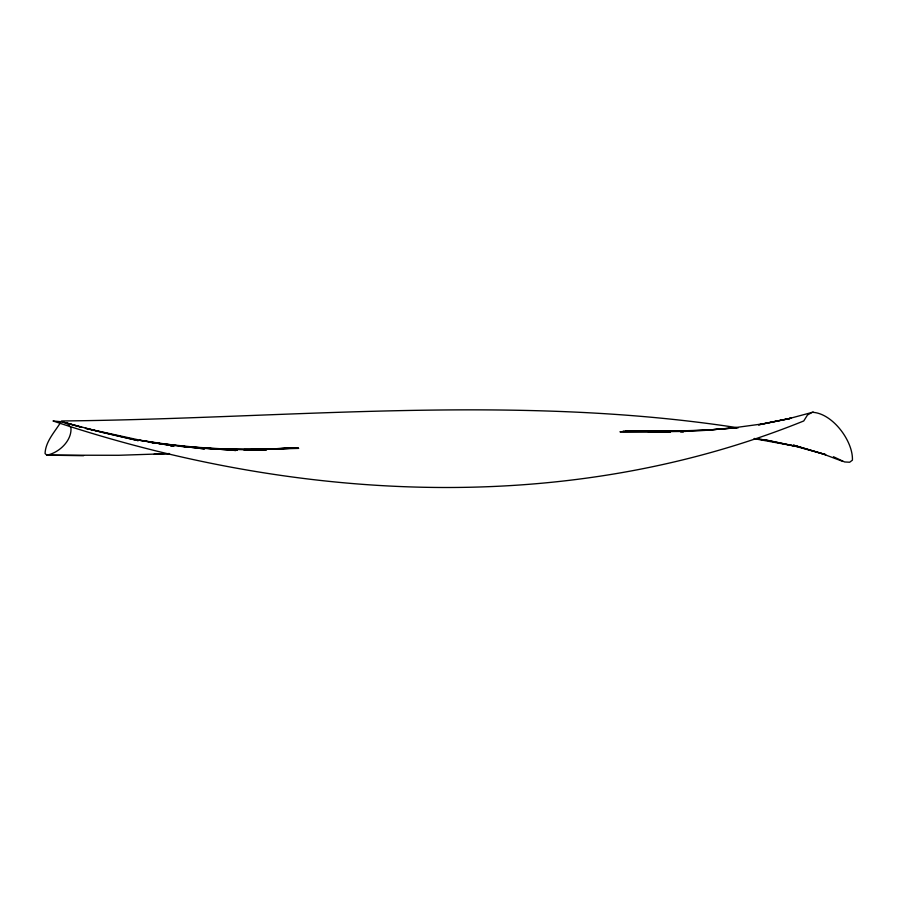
<?xml version="1.0" encoding="UTF-8"?>
<svg xmlns="http://www.w3.org/2000/svg" width="898" height="898" viewBox="0 0 898 898"><rect width="100%" height="100%" fill="white"/><g stroke="black" fill="none" stroke-linecap="round" stroke-linejoin="round"><path stroke-width="1.35" d="M787.423 419.04L791.284 418.142L758.518 424.855L787.423 419.04L813.296 412.092M791.284 418.142L762.402 423.923L732.97 427.908L704.515 430.355L736.977 427.717L704.515 430.355M259.006 449.471L297.698 447.732L254.482 449.674M254.179 449.752L258.377 449.561M678.854 431.287L712.294 430.12L648.356 431.994L708.387 429.962M253.797 449.674L298.147 448.012L262.575 449.359M169.531 453.591L118.772 455.286L48.795 455.174M154.097 454.175L169.239 453.602M670.2 431.612L622.875 431.354L670.525 431.635M243.93 449.819L264.472 449.236L243.964 449.539M245.491 449.786L298.675 448.394M682.536 431.175L619.957 431.803L686.117 431.366L655.035 431.511M243.841 449.595L265.516 449.37L213.892 449.112M658.088 431.455L670.525 431.725L625.547 430.894L670.391 431.568M213.915 449.067L266.594 449.853L231.729 449.359M46.73 455.14L83.57 455.701M233.154 449.258L200.501 448.203L234.524 449.584L178.668 446.205L235.815 450.493L202.061 447.866M669.852 431.478L663.128 431.175L670.031 431.511M680.617 431.949L683.311 432.073M174.549 445.902L170.418 445.61L173.168 445.812M152.514 442.77L203.419 448.057M150.976 442.568L204.542 448.91L171.765 445.038M754.41 438.617L765.118 439.998L754.253 438.505M172.697 445.071L139.358 440.256L173.134 445.868L139.235 440.031L85.355 428.301L138.27 440.649L102.417 432.432L65.363 422.767L81.875 427.358L62.972 422.004M754.545 438.729L797.48 446.553L764.984 439.852L796.167 446.463L825.576 454.635L793.585 445.195L825.576 454.635M738.201 427.818C514.139 393.212 286.866 418.872 61.502 420.971C55.474 431.242 45.551 441.03 45.068 453.535L46.831 455.174C58.92 452.906 72.188 440.604 70.92 427.583L68.742 425.001M821.906 453.557L842.975 461.471M68.012 424.137L62.198 421.824L53.004 420.971C293.949 501.466 564.853 517.529 803.732 420.971L807.47 415.022L812.185 412.305C832.233 412.878 853.257 441.041 852.415 460.158L849.676 462.234L844.614 461.954L833.434 456.734M237.083 450.01L231.605 450.167L237.184 450.01M237.128 449.64L231.662 449.718L237.072 449.662"/></g></svg>
